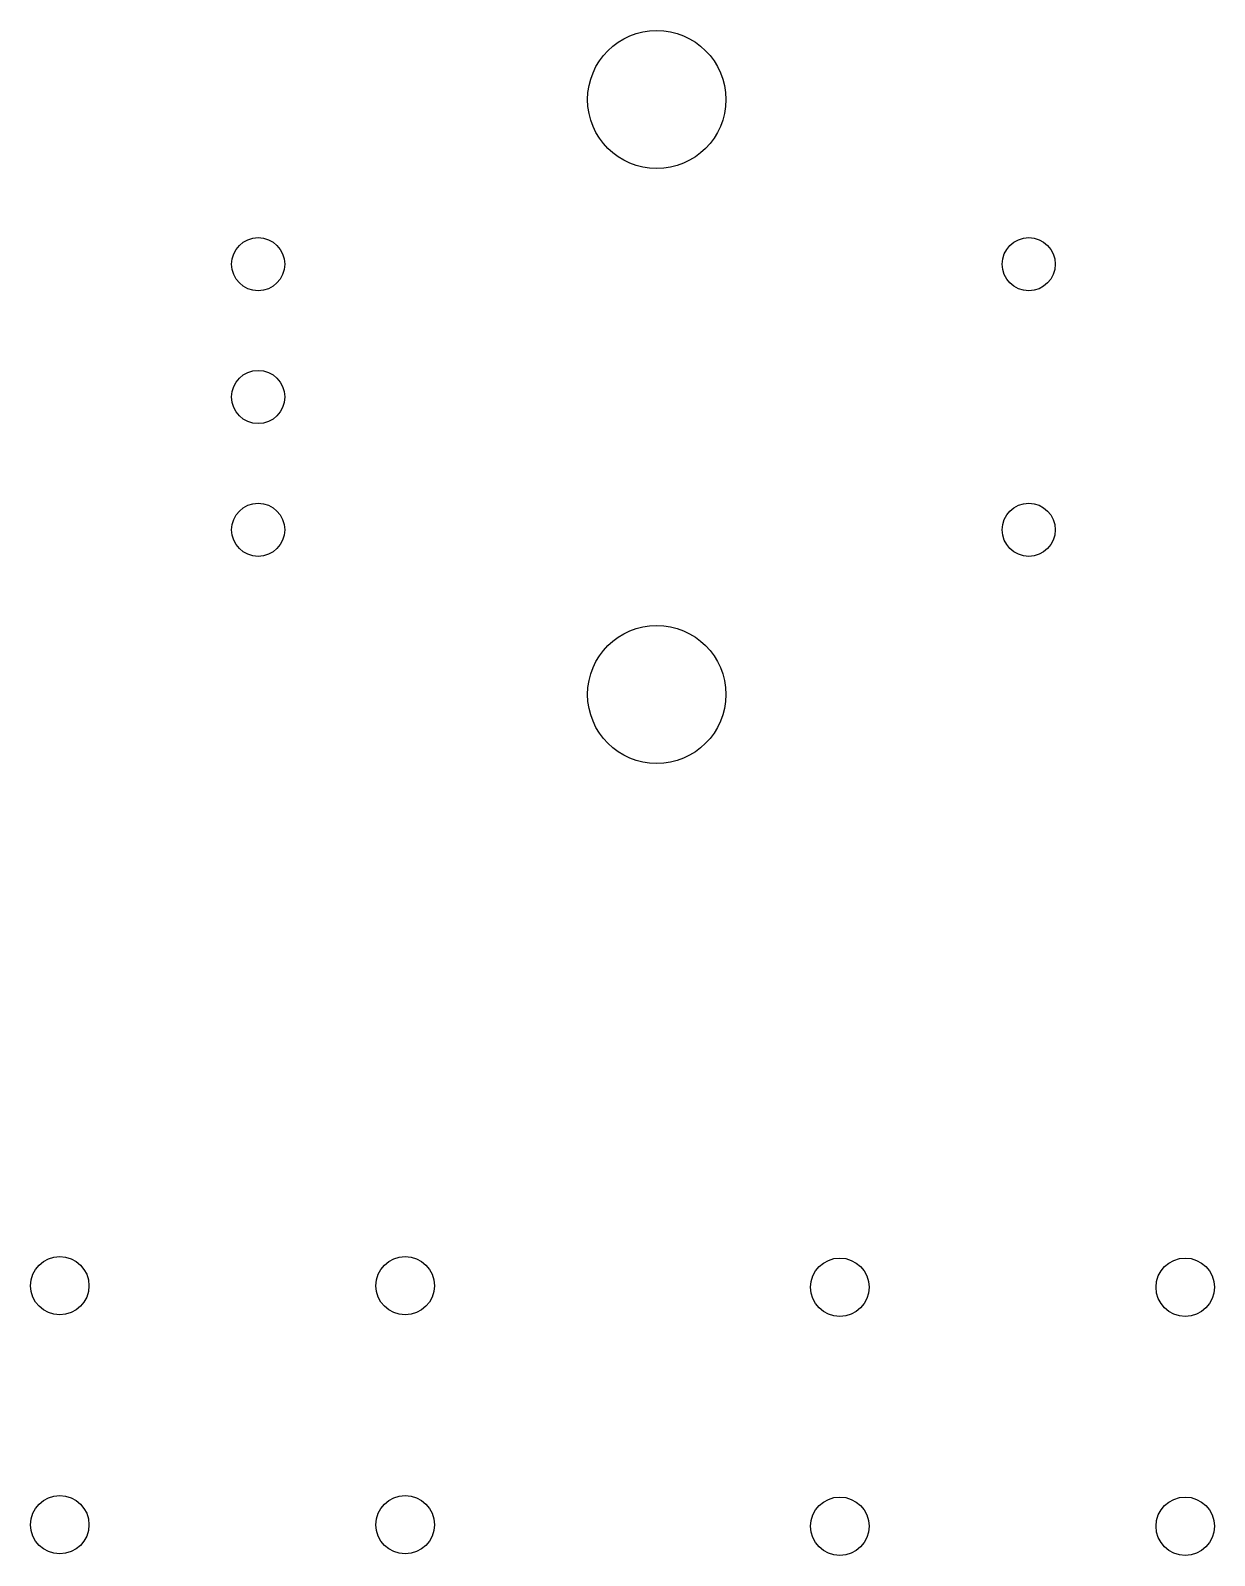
# Model space of a CAD drawing. Extents: x 10 to 584, y -410 to -10.
# Drawn here: x 382.95 to 405.23, y -94.42 to -65.71 of the extents above; entities that cross this region are included whole.
import ezdxf

# ---------------------------------------------------------------- set-up
doc = ezdxf.new("R2010")
doc.units = 0
doc.layers.add('BLACK', color=7, linetype='CONTINUOUS')

msp = doc.modelspace()

# ---------------------------------------------------------------- linework, layer by layer
at = {"layer": 'BLACK'}
for centre, radius in [((394.734, -67.0092), 1.3), ((387.234, -70.1092), 0.5), ((401.734, -70.1092), 0.5), ((387.234, -72.6092), 0.5), ((387.234, -75.1092), 0.5), ((401.734, -75.1092), 0.5), ((394.734, -78.2092), 1.3), ((383.5, -89.34), 0.55), ((390, -89.34), 0.55), ((398.18, -89.37), 0.55), ((404.68, -89.37), 0.55), ((383.5, -93.84), 0.55), ((390, -93.84), 0.55), ((398.18, -93.87), 0.55), ((404.68, -93.87), 0.55)]:
    msp.add_circle(centre, radius, dxfattribs=at)

doc.saveas('drawing.dxf')
